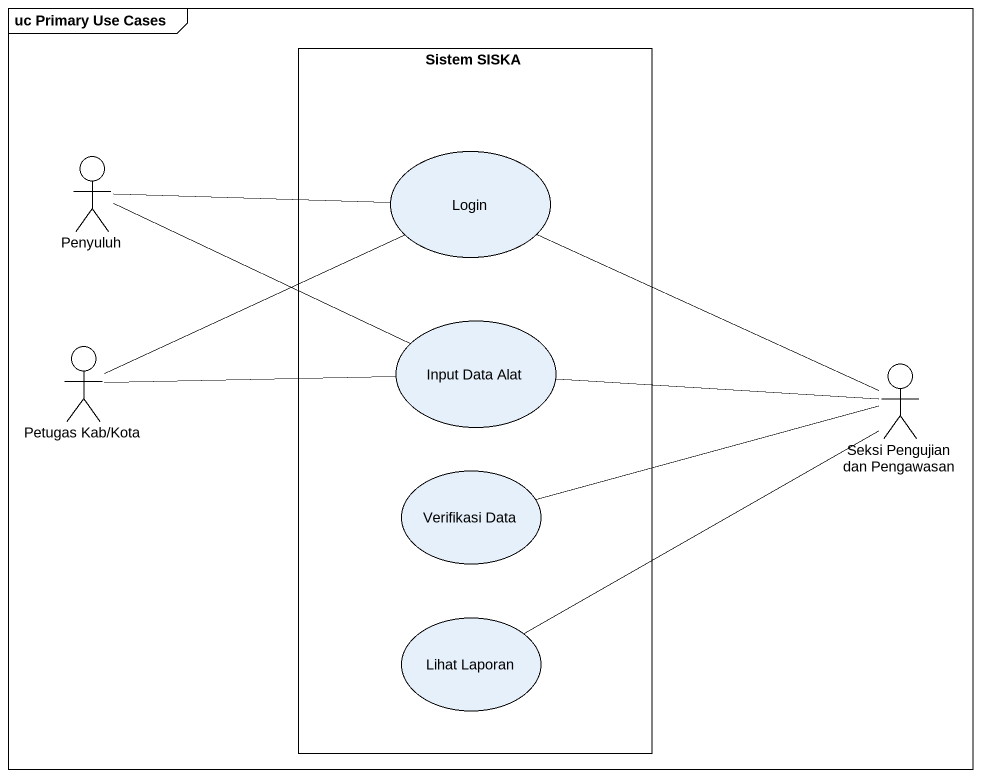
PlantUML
@startuml
mainframe uc Primary Use Cases
rectangle "Sistem SISKA" as Sistem_SISKA {
  usecase Login
  usecase "Input Data Alat" as Input_Data_Alat
  usecase "Verifikasi Data" as Verifikasi_Data
  usecase "Lihat Laporan" as Lihat_Laporan
}
actor Penyuluh
actor "Petugas Kab/Kota" as Petugas_Kab_Kota
actor "Seksi Pengujian dan Pengawasan" as Seksi_Pengujian_dan
Penyuluh -right- Login
Penyuluh -right- Input_Data_Alat
Petugas_Kab_Kota -right- Login
Petugas_Kab_Kota -right- Input_Data_Alat
Seksi_Pengujian_dan -left- Login
Seksi_Pengujian_dan -left- Input_Data_Alat
Seksi_Pengujian_dan -left- Verifikasi_Data
Seksi_Pengujian_dan -left- Lihat_Laporan
@enduml
